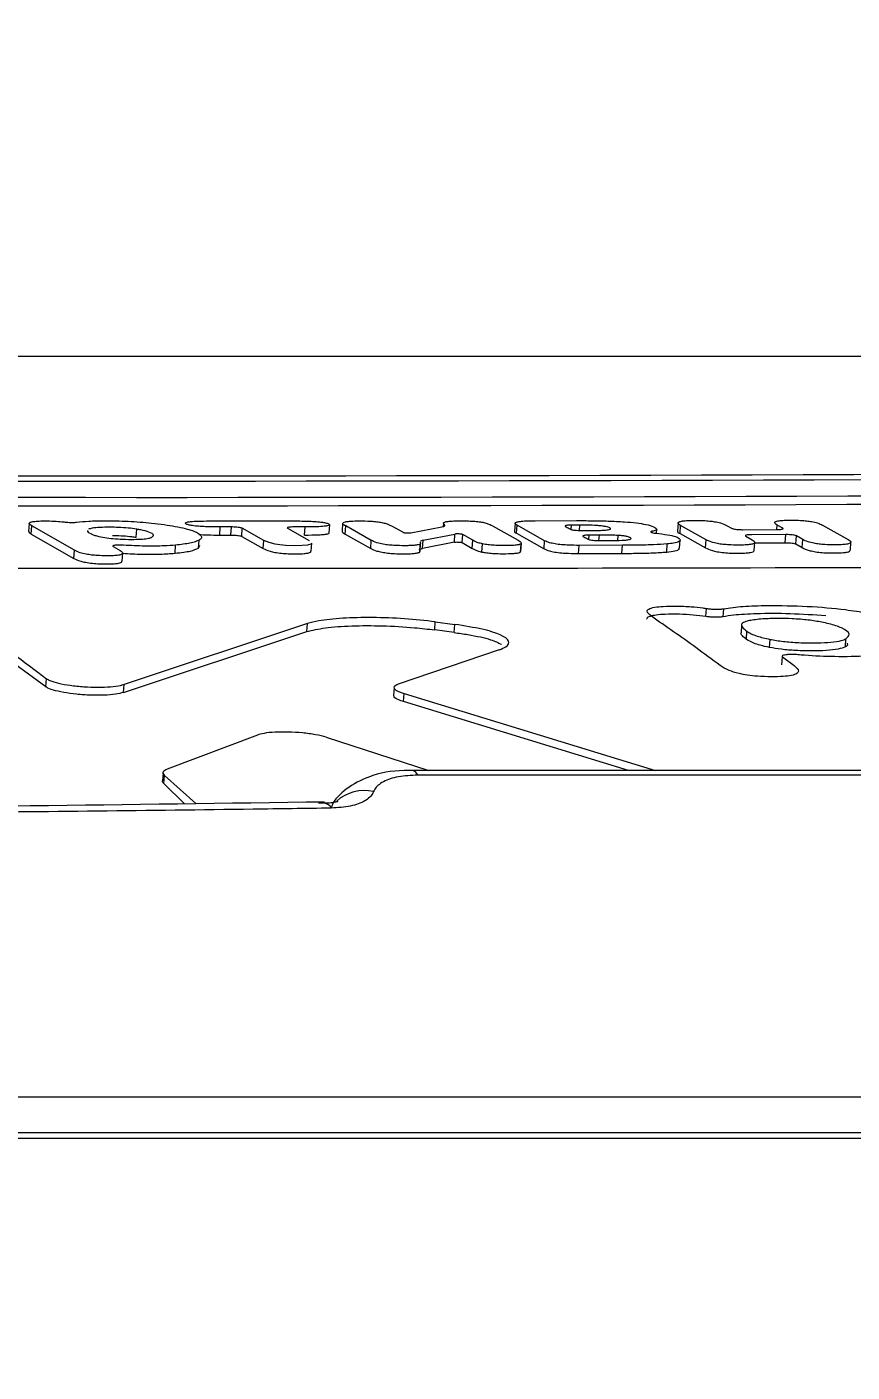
# Model space of a CAD drawing. Header units: millimetres. Extents: x -8327 to 9087, y -6583 to 5996.
# Drawn here: x 5950.37 to 5970.18, y 585.55 to 617.84 of the extents above; entities that cross this region are included whole.
import ezdxf

# ---------------------------------------------------------------- set-up
doc = ezdxf.new("R2010")
doc.units = ezdxf.units.MM
doc.layers.add('DIKOM_ОБЪЕКТ', color=7, linetype='Continuous')
doc.layers.add('DIKOM_РАЗМЕР_ОБЪЕКТА', color=7, linetype='Continuous')
doc.styles.add('style1', font='arial.ttf', dxfattribs={"width": 0.8})
doc.dimstyles.new('1-50', dxfattribs={"dimtxt": 300, "dimasz": 200, "dimexe": 100, "dimexo": 0, "dimgap": 100, "dimtad": 1, "dimtxsty": 'style1', "dimcen": 200, "dimclrd": 7, "dimclre": 7, "dimclrt": 7, "dimadec": 1, "dimazin": 2, "dimtfac": 1, "dimtmove": 0, "dimatfit": 2, "dimfxl": 0, "dimlwd": 25, "dimlwe": 18, "dimarcsym": 0})

# ---------------------------------------------------------------- blocks, each defined once
blk = doc.blocks.new('*D9')
at = {"layer": 'Defpoints', "color": 0, "transparency": 16777216}
for p in [(7087.366, 843.902), (-4957.594, 227.929), (7087.366, -4838.641)]:
    blk.add_point(p, dxfattribs=at)
at = {"layer": 'DIKOM_РАЗМЕР_ОБЪЕКТА', "color": 7, "lineweight": 18, "transparency": 16777216}
for p, q in [((7087.366, 843.902), (7087.366, -4938.641)), ((-4957.594, 227.929), (-4957.594, -4938.641))]:
    blk.add_line(p, q, dxfattribs=at)
at = {"layer": 'DIKOM_РАЗМЕР_ОБЪЕКТА', "color": 7, "lineweight": 25, "transparency": 16777216}
blk.add_line((-4757.594, -4838.641), (6887.366, -4838.641), dxfattribs=at)
at = {"layer": 'DIKOM_РАЗМЕР_ОБЪЕКТА', "color": 7, "transparency": 16777216}
for points in [[(-4757.594, -4805.308), (-4757.594, -4871.975), (-4957.594, -4838.641)], [(6887.366, -4805.308), (6887.366, -4871.975), (7087.366, -4838.641)]]:
    blk.add_solid(points, dxfattribs=at)
at = {"layer": 'DIKOM_РАЗМЕР_ОБЪЕКТА', "color": 7, "transparency": 16777216, "insert": (4098.945, -4585.469), "char_height": 300, "attachment_point": 5, "style": 'style1'}
blk.add_mtext('12040', dxfattribs=at)

msp = doc.modelspace()

# ---------------------------------------------------------------- linework, layer by layer
at = {"layer": 'DIKOM_ОБЪЕКТ', "color": 7, "linetype": 'Continuous', "lineweight": 15}
for p, q in [((6093.049, 609.928), (5854.964, 609.928)), ((5950.425, 605.924), (5950.412, 605.729)), ((5950.474, 605.669), (5950.488, 605.863)), ((5951.515, 605.278), (5950.488, 605.863)), ((5954.749, 605.982), (5956.788, 605.983)), ((5954.998, 605.644), (5955.012, 605.839)), ((5955.282, 605.839), (5955.012, 605.839)), ((5955.268, 605.644), (5955.282, 605.839)), ((5957.047, 605.839), (5956.775, 605.839)), ((5957.033, 605.645), (5957.047, 605.839)), ((5957.624, 605.696), (5957.638, 605.89)), ((5957.948, 605.929), (5957.934, 605.735)), ((5958.008, 605.668), (5958.022, 605.862)), ((5958.637, 605.517), (5958.022, 605.862)), ((5959.123, 605.863), (5959.399, 605.71)), ((5959.589, 605.699), (5960.33, 605.842)), ((5960.37, 605.931), (5960.364, 605.852)), ((5960.405, 605.887), (5960.399, 605.893)), ((5961.545, 605.866), (5962.16, 605.521)), ((5962.089, 605.927), (5962.076, 605.732)), ((5962.122, 605.686), (5962.136, 605.881)), ((5962.797, 605.509), (5962.136, 605.881)), ((5962.569, 605.989), (5963.561, 605.99)), ((5963.433, 605.779), (5963.44, 605.883)), ((5963.641, 605.883), (5963.44, 605.883)), ((5963.632, 605.755), (5963.641, 605.883)), ((5965.998, 605.935), (5965.984, 605.74)), ((5966.047, 605.68), (5966.061, 605.874)), ((5966.675, 605.529), (5966.061, 605.874)), ((5967.162, 605.877), (5967.295, 605.804)), ((5968.372, 605.776), (5968.38, 605.881)), ((5968.513, 605.807), (5968.38, 605.881)), ((5969.468, 605.884), (5970.083, 605.539)), ((5950.474, 605.669), (5951.501, 605.084)), ((5952.991, 605.591), (5953.006, 605.786)), ((5954.49, 605.329), (5954.504, 605.523)), ((5954.998, 605.644), (5955.268, 605.644)), ((5955.526, 605.613), (5955.54, 605.808)), ((5955.526, 605.613), (5956.045, 605.321)), ((5956.058, 605.515), (5955.54, 605.808)), ((5956.045, 605.321), (5956.058, 605.515)), ((5956.628, 605.808), (5957.146, 605.516)), ((5958.008, 605.668), (5958.623, 605.322)), ((5958.623, 605.322), (5958.637, 605.517)), ((5959.881, 605.518), (5959.815, 605.496)), ((5959.867, 605.324), (5959.881, 605.518)), ((5959.881, 605.518), (5960.644, 605.668)), ((5960.63, 605.474), (5960.644, 605.668)), ((5960.817, 605.462), (5960.831, 605.656)), ((5961.072, 605.519), (5960.831, 605.656)), ((5961.058, 605.325), (5961.072, 605.519)), ((5962.122, 605.686), (5962.783, 605.315)), ((5963.673, 605.754), (5963.914, 605.755)), ((5963.861, 605.537), (5963.869, 605.644)), ((5964.111, 605.644), (5963.869, 605.644)), ((5964.101, 605.512), (5964.111, 605.644)), ((5964.55, 605.517), (5964.559, 605.636)), ((5965.371, 605.704), (5965.373, 605.734)), ((5965.482, 605.691), (5965.488, 605.786)), ((5966.036, 605.326), (5966.05, 605.52)), ((5966.047, 605.68), (5966.661, 605.335)), ((5966.661, 605.335), (5966.675, 605.529)), ((5967.553, 605.773), (5968.366, 605.776)), ((5967.622, 605.621), (5967.777, 605.533)), ((5968.582, 605.655), (5967.769, 605.653)), ((5968.511, 605.791), (5968.513, 605.807)), ((5968.567, 605.461), (5968.582, 605.655)), ((5968.826, 605.43), (5968.84, 605.624)), ((5968.994, 605.536), (5968.84, 605.624)), ((5968.981, 605.342), (5968.994, 605.536)), ((5951.501, 605.084), (5951.515, 605.278)), ((5952.442, 605.371), (5952.606, 605.275)), ((5952.656, 605.015), (5952.67, 605.209)), ((5953.926, 605.208), (5953.94, 605.402)), ((5954.49, 605.329), (5954.519, 605.399)), ((5957.197, 605.256), (5957.21, 605.451)), ((5959.798, 605.235), (5959.812, 605.429)), ((5959.806, 605.249), (5959.82, 605.444)), ((5959.811, 605.481), (5959.807, 605.469)), ((5959.819, 605.444), (5959.812, 605.429)), ((5960.63, 605.474), (5959.867, 605.324)), ((5960.817, 605.462), (5961.058, 605.325)), ((5961.293, 605.237), (5961.306, 605.431)), ((5962.217, 605.238), (5962.231, 605.432)), ((5962.217, 605.238), (5962.219, 605.252)), ((5962.226, 605.252), (5962.24, 605.446)), ((5962.233, 605.447), (5962.231, 605.432)), ((5962.783, 605.315), (5962.797, 605.509)), ((5963.611, 605.202), (5963.624, 605.396)), ((5963.611, 605.202), (5964.65, 605.204)), ((5964.664, 605.398), (5963.624, 605.396)), ((5964.101, 605.512), (5964.343, 605.512)), ((5964.65, 605.204), (5964.664, 605.398)), ((5965.726, 605.237), (5965.74, 605.431)), ((5967.828, 605.272), (5967.842, 605.467)), ((5967.841, 605.459), (5968.567, 605.461)), ((5968.826, 605.43), (5968.981, 605.342)), ((5970.134, 605.279), (5970.147, 605.474)), ((5966.667, 603.688), (5966.68, 603.882)), ((5967.08, 603.682), (5967.094, 603.876)), ((5950.827, 602.002), (5948.915, 603.393)), ((5952.689, 601.866), (5957.091, 603.327)), ((5957.105, 603.52), (5952.702, 602.059)), ((5957.091, 603.327), (5957.105, 603.52)), ((5960.159, 603.367), (5960.173, 603.561)), ((5960.627, 603.305), (5960.159, 603.367)), ((5960.173, 603.561), (5960.641, 603.499)), ((5960.627, 603.305), (5960.641, 603.499)), ((5967.525, 603.489), (5967.511, 603.295)), ((5967.639, 603.14), (5967.653, 603.333)), ((5968.192, 602.946), (5968.206, 603.14)), ((5970.014, 602.96), (5970.028, 603.154)), ((5961.709, 602.891), (5959.282, 602.063)), ((5968.492, 602.525), (5968.506, 602.718)), ((5968.506, 602.718), (5968.786, 602.511)), ((5950.827, 602.002), (5950.84, 602.196)), ((5952.689, 601.866), (5952.702, 602.059)), ((5959.182, 601.986), (5959.168, 601.792)), ((5959.411, 601.648), (5959.425, 601.841)), ((5964.809, 599.994), (5959.411, 601.648)), ((5959.425, 601.841), (5965.455, 599.994)), ((5955.902, 600.843), (5953.739, 600.022)), ((5957.556, 600.791), (5960.019, 599.994)), ((5953.638, 599.937), (5953.624, 599.743)), ((5953.658, 599.681), (5953.672, 599.874)), ((5953.672, 599.874), (5954.426, 599.198)), ((6024.794, 599.994), (5959.603, 599.994)), ((6024.893, 599.88), (5959.752, 599.88)), ((5954.157, 599.195), (5953.658, 599.681)), ((5957.516, 599.205), (5957.506, 599.205)), ((5852.742, 592.159), (6131.05, 592.159)), ((6131.049, 591.292), (5853.378, 591.292)), ((6131.049, 591.157), (5853.636, 591.157))]:
    msp.add_line(p, q, dxfattribs=at)
at = {"layer": 'DIKOM_ОБЪЕКТ', "color": 7, "linetype": 'Continuous', "lineweight": 15, "flags": 128}
msp.add_lwpolyline([(5957.209, 605.451), (5957.21, 605.45), (5957.186, 605.423), (5957.103, 605.402), (5956.98, 605.39), (5956.795, 605.387), (5956.586, 605.394), (5956.445, 605.407), (5956.327, 605.425), (5956.182, 605.462), (5956.058, 605.515), (5956.058, 605.515)], dxfattribs=at)
at = {"layer": 'DIKOM_ОБЪЕКТ', "color": 7, "linetype": 'Continuous', "lineweight": 15}
for centre, radius, start, end in [((5959.578, 599.807), 0.189, 22.5751, 81.6009), ((5958.467, 598.524), 0.986, 76.9164, 131.9414), ((5957.486, 598.995), 0.212, 26.1808, 81.9573)]:
    msp.add_arc(centre, radius, start, end, dxfattribs=at)
for points, knots in [([(5960.117, 228.93), (5960.11, 230.95), (5960.09, 236.81), (5959.932, 246.505), (5959.589, 258.003), (5959.082, 269.48), (5958.414, 280.925), (5957.584, 292.33), (5956.593, 303.687), (5955.442, 314.986), (5954.131, 326.221), (5952.662, 337.382), (5951.036, 348.46), (5949.254, 359.448), (5947.317, 370.337), (5945.227, 381.119), (5942.985, 391.787), (5940.593, 402.331), (5938.052, 412.744), (5935.365, 423.018), (5932.534, 433.146), (5929.56, 443.12), (5926.447, 452.932), (5923.195, 462.575), (5919.809, 472.042), (5916.289, 481.325), (5912.639, 490.418), (5908.862, 499.314), (5904.959, 508.006), (5900.935, 516.488), (5896.792, 524.753), (5892.534, 532.796), (5888.162, 540.608), (5883.682, 548.187), (5879.094, 555.524), (5874.405, 562.615), (5869.616, 569.455), (5864.731, 576.037), (5859.755, 582.358), (5854.69, 588.413), (5849.54, 594.196), (5844.31, 599.703), (5839.003, 604.93), (5833.623, 609.874), (5828.176, 614.529), (5822.663, 618.894), (5817.09, 622.963), (5811.461, 626.734), (5805.781, 630.209), (5800.051, 633.361), (5795.433, 635.7), (5792.712, 636.877), (5791.93, 637.215)], [0, 0, 0, 0, 0.010755, 0.031188, 0.051621, 0.072055, 0.092489, 0.112922, 0.133356, 0.15379, 0.174224, 0.194659, 0.215093, 0.235528, 0.255963, 0.276399, 0.296834, 0.317271, 0.337707, 0.358144, 0.378582, 0.399019, 0.419458, 0.439897, 0.460336, 0.480776, 0.501217, 0.521658, 0.5421, 0.562542, 0.582985, 0.603428, 0.623873, 0.644317, 0.664762, 0.685208, 0.705653, 0.726099, 0.746544, 0.76699, 0.787434, 0.807878, 0.828321, 0.848762, 0.8692, 0.889637, 0.91007, 0.930499, 0.950924, 0.971343, 0.991758, 1, 1, 1, 1]), ([(6030.002, 607.552), (6003.971, 607.303), (5951.906, 606.806), (5899.913, 607.312), (5873.914, 607.565)], [0, 0, 0, 0, 0.4999606, 1, 1, 1, 1]), ([(6030.27, 607.439), (6004.239, 607.184), (5952.173, 606.675), (5900.181, 607.193), (5874.183, 607.452)], [0, 0, 0, 0, 0.499958, 1, 1, 1, 1]), ([(5874.973, 606.902), (5900.966, 606.626), (5952.956, 606.073), (6005.024, 606.617), (6031.061, 606.888)], [0, 0, 0, 0, 0.499954, 1, 1, 1, 1]), ([(6031.074, 607.084), (6005.043, 606.812), (5952.974, 606.267), (5900.985, 606.821), (5874.987, 607.097)], [0, 0, 0, 0, 0.499953, 1, 1, 1, 1]), ([(5950.488, 605.863), (5950.456, 605.884), (5950.409, 605.914), (5950.442, 605.951), (5950.523, 605.971), (5950.671, 605.983), (5950.859, 605.985), (5951.067, 605.978), (5951.208, 605.965), (5951.273, 605.957), (5951.286, 605.956)], [0, 0, 0, 0, 0.26188, 0.378454, 0.496281, 0.598396, 0.727886, 0.860207, 0.972247, 1, 1, 1, 1]), ([(5951.286, 605.956), (5951.307, 605.954), (5951.35, 605.949), (5951.422, 605.946), (5951.49, 605.946), (5951.537, 605.949), (5951.558, 605.951), (5951.564, 605.952)], [0, 0, 0, 0, 0.226842, 0.453773, 0.681694, 0.907553, 1, 1, 1, 1]), ([(5951.564, 605.952), (5951.657, 605.962), (5951.841, 605.982), (5952.278, 605.99), (5952.8, 605.98), (5953.308, 605.943), (5953.568, 605.909), (5953.668, 605.896)], [0, 0, 0, 0, 0.172548, 0.344064, 0.597234, 0.845517, 1, 1, 1, 1]), ([(5953.668, 605.896), (5953.848, 605.866), (5954.209, 605.805), (5954.504, 605.692), (5954.599, 605.595), (5954.527, 605.541), (5954.504, 605.523)], [0, 0, 0, 0, 0.2745672, 0.5483995, 0.8558952, 1, 1, 1, 1]), ([(5955.012, 605.839), (5954.894, 605.839), (5954.722, 605.84), (5954.49, 605.853), (5954.343, 605.868), (5954.235, 605.89), (5954.174, 605.915), (5954.161, 605.939), (5954.211, 605.958), (5954.312, 605.971), (5954.495, 605.981), (5954.657, 605.982), (5954.749, 605.982)], [0, 0, 0, 0, 0.182528, 0.266103, 0.350437, 0.422646, 0.513411, 0.608933, 0.675544, 0.741999, 0.853308, 1, 1, 1, 1]), ([(5955.54, 605.808), (5955.538, 605.809), (5955.529, 605.813), (5955.499, 605.821), (5955.443, 605.83), (5955.375, 605.836), (5955.319, 605.838), (5955.289, 605.839), (5955.282, 605.839)], [0, 0, 0, 0, 0.070182, 0.28716, 0.503955, 0.719298, 0.931953, 1, 1, 1, 1]), ([(5956.775, 605.839), (5956.753, 605.839), (5956.709, 605.838), (5956.657, 605.833), (5956.626, 605.825), (5956.617, 605.816), (5956.625, 605.81), (5956.628, 605.808)], [0, 0, 0, 0, 0.212281, 0.425863, 0.63888, 0.853683, 1, 1, 1, 1]), ([(5956.788, 605.983), (5956.908, 605.982), (5957.082, 605.981), (5957.316, 605.969), (5957.464, 605.954), (5957.573, 605.932), (5957.633, 605.907), (5957.646, 605.883), (5957.596, 605.865), (5957.493, 605.851), (5957.307, 605.841), (5957.142, 605.84), (5957.047, 605.839)], [0, 0, 0, 0, 0.184002, 0.267157, 0.351023, 0.423221, 0.512705, 0.606603, 0.672699, 0.738719, 0.850613, 1, 1, 1, 1]), ([(5958.022, 605.862), (5958.007, 605.872), (5957.976, 605.89), (5957.946, 605.913), (5957.952, 605.925), (5957.954, 605.929)], [0, 0, 0, 0, 0.412719, 0.828363, 1, 1, 1, 1]), ([(5957.959, 605.945), (5957.974, 605.952), (5958.004, 605.965), (5958.119, 605.978), (5958.305, 605.985), (5958.51, 605.984), (5958.703, 605.973), (5958.816, 605.96), (5958.869, 605.95), (5958.887, 605.947)], [0, 0, 0, 0, 0.135337, 0.270952, 0.43568, 0.673183, 0.803007, 0.933142, 1, 1, 1, 1]), ([(5958.887, 605.947), (5958.925, 605.938), (5959, 605.92), (5959.068, 605.892), (5959.105, 605.873), (5959.123, 605.863)], [0, 0, 0, 0, 0.341958, 0.669494, 1, 1, 1, 1]), ([(5960.33, 605.842), (5960.358, 605.848), (5960.404, 605.859), (5960.402, 605.872), (5960.402, 605.878)], [0, 0, 0, 0, 0.621305, 1, 1, 1, 1]), ([(5960.399, 605.893), (5960.392, 605.898), (5960.377, 605.911), (5960.365, 605.929), (5960.376, 605.941), (5960.381, 605.948)], [0, 0, 0, 0, 0.309868, 0.651562, 1, 1, 1, 1]), ([(5960.381, 605.948), (5960.396, 605.954), (5960.426, 605.967), (5960.541, 605.981), (5960.727, 605.987), (5960.932, 605.986), (5961.125, 605.975), (5961.239, 605.963), (5961.292, 605.953), (5961.31, 605.95)], [0, 0, 0, 0, 0.135259, 0.271114, 0.435425, 0.672872, 0.802663, 0.933129, 1, 1, 1, 1]), ([(5961.31, 605.95), (5961.347, 605.941), (5961.421, 605.923), (5961.491, 605.894), (5961.527, 605.875), (5961.545, 605.866)], [0, 0, 0, 0, 0.341375, 0.669401, 1, 1, 1, 1]), ([(5962.136, 605.881), (5962.112, 605.897), (5962.074, 605.923), (5962.111, 605.955), (5962.203, 605.974), (5962.361, 605.987), (5962.492, 605.988), (5962.569, 605.989)], [0, 0, 0, 0, 0.2992448, 0.4676222, 0.6373916, 0.7855402, 1, 1, 1, 1]), ([(5963.44, 605.883), (5963.418, 605.882), (5963.374, 605.882), (5963.323, 605.876), (5963.291, 605.869), (5963.283, 605.86), (5963.29, 605.854), (5963.293, 605.852)], [0, 0, 0, 0, 0.21218, 0.42567, 0.639064, 0.853605, 1, 1, 1, 1]), ([(5963.293, 605.852), (5963.323, 605.835), (5963.363, 605.813), (5963.404, 605.791), (5963.414, 605.785)], [0, 0, 0, 0, 0.7408276, 1, 1, 1, 1]), ([(5963.561, 605.99), (5963.686, 605.99), (5963.935, 605.99), (5964.325, 605.984), (5964.585, 605.97), (5964.717, 605.963)], [0, 0, 0, 0, 0.330447, 0.659563, 1, 1, 1, 1]), ([(5964.286, 605.766), (5964.308, 605.769), (5964.354, 605.775), (5964.378, 605.788), (5964.377, 605.807), (5964.345, 605.828), (5964.262, 605.85), (5964.161, 605.865), (5964.014, 605.876), (5963.837, 605.883), (5963.705, 605.883), (5963.641, 605.883)], [0, 0, 0, 0, 0.083706, 0.167407, 0.227885, 0.394174, 0.492826, 0.592013, 0.682771, 0.846761, 1, 1, 1, 1]), ([(5964.717, 605.963), (5964.814, 605.955), (5965.009, 605.939), (5965.259, 605.896), (5965.428, 605.843), (5965.514, 605.788), (5965.455, 605.752), (5965.393, 605.738), (5965.373, 605.734)], [0, 0, 0, 0, 0.16752, 0.33532, 0.555393, 0.78835, 0.932151, 1, 1, 1, 1]), ([(5966.061, 605.874), (5966.029, 605.895), (5965.983, 605.925), (5966.013, 605.962), (5966.094, 605.983), (5966.242, 605.995), (5966.418, 605.998), (5966.599, 605.994), (5966.755, 605.982), (5966.901, 605.963), (5967.057, 605.928), (5967.121, 605.897), (5967.162, 605.877)], [0, 0, 0, 0, 0.184117, 0.26801, 0.35275, 0.425577, 0.51742, 0.595015, 0.659517, 0.723927, 0.825212, 1, 1, 1, 1]), ([(5968.38, 605.881), (5968.347, 605.902), (5968.3, 605.932), (5968.331, 605.968), (5968.408, 605.989), (5968.551, 606.001), (5968.733, 606.004), (5968.923, 605.999), (5969.087, 605.986), (5969.233, 605.964), (5969.373, 605.93), (5969.433, 605.9), (5969.468, 605.884)], [0, 0, 0, 0, 0.189223, 0.270895, 0.353366, 0.425182, 0.512772, 0.604626, 0.670305, 0.735498, 0.846929, 1, 1, 1, 1]), ([(5950.42, 605.729), (5950.423, 605.716), (5950.426, 605.696), (5950.462, 605.675), (5950.474, 605.669)], [0, 0, 0, 0, 0.673656, 1, 1, 1, 1]), ([(5951.828, 605.757), (5951.826, 605.755), (5951.805, 605.731), (5951.856, 605.705), (5951.902, 605.681)], [0, 0, 0, 0, 0.09231, 1, 1, 1, 1]), ([(5953.006, 605.786), (5952.941, 605.795), (5952.812, 605.814), (5952.577, 605.829), (5952.345, 605.833), (5952.12, 605.828), (5951.938, 605.812), (5951.876, 605.794), (5951.85, 605.786)], [0, 0, 0, 0, 0.1705556, 0.3421337, 0.4899672, 0.6667457, 0.8602461, 1, 1, 1, 1]), ([(5951.902, 605.681), (5951.922, 605.671), (5951.96, 605.652), (5952.061, 605.618), (5952.175, 605.597), (5952.244, 605.584)], [0, 0, 0, 0, 0.289197, 0.572011, 1, 1, 1, 1]), ([(5952.244, 605.584), (5952.308, 605.576), (5952.435, 605.558), (5952.685, 605.542), (5952.93, 605.539), (5953.151, 605.547), (5953.294, 605.565), (5953.343, 605.581), (5953.364, 605.588)], [0, 0, 0, 0, 0.1669885, 0.3345572, 0.5382118, 0.7053263, 0.8730979, 1, 1, 1, 1]), ([(5952.424, 605.636), (5952.439, 605.636), (5952.523, 605.636), (5952.687, 605.627), (5952.864, 605.611), (5952.956, 605.597), (5952.991, 605.591)], [0, 0, 0, 0, 0.078329, 0.42661, 0.775722, 1, 1, 1, 1]), ([(5953.364, 605.588), (5953.388, 605.606), (5953.442, 605.646), (5953.331, 605.711), (5953.162, 605.759), (5953.04, 605.78), (5953.006, 605.786)], [0, 0, 0, 0, 0.283754, 0.639783, 0.900094, 1, 1, 1, 1]), ([(5954.504, 605.523), (5954.478, 605.51), (5954.425, 605.484), (5954.259, 605.439), (5954.065, 605.417), (5953.94, 605.402)], [0, 0, 0, 0, 0.264585, 0.52627, 1, 1, 1, 1]), ([(5954.495, 605.658), (5954.568, 605.654), (5954.738, 605.645), (5954.904, 605.644), (5954.998, 605.644)], [0, 0, 0, 0, 0.431267, 1, 1, 1, 1]), ([(5955.268, 605.644), (5955.274, 605.644), (5955.303, 605.644), (5955.358, 605.642), (5955.426, 605.636), (5955.482, 605.627), (5955.514, 605.619), (5955.523, 605.615), (5955.526, 605.613)], [0, 0, 0, 0, 0.060736, 0.273317, 0.486009, 0.699645, 0.914828, 1, 1, 1, 1]), ([(5957.033, 605.645), (5957.152, 605.645), (5957.324, 605.647), (5957.513, 605.659), (5957.604, 605.676), (5957.624, 605.686), (5957.624, 605.696), (5957.624, 605.696)], [0, 0, 0, 0, 0.438625, 0.632946, 0.829413, 0.999282, 1, 1, 1, 1]), ([(5957.94, 605.734), (5957.938, 605.731), (5957.932, 605.719), (5957.961, 605.696), (5957.992, 605.677), (5958.008, 605.668)], [0, 0, 0, 0, 0.161795, 0.578407, 1, 1, 1, 1]), ([(5959.812, 605.429), (5959.798, 605.423), (5959.772, 605.409), (5959.683, 605.397), (5959.585, 605.391), (5959.451, 605.387), (5959.282, 605.389), (5959.097, 605.4), (5958.941, 605.419), (5958.776, 605.454), (5958.689, 605.488), (5958.645, 605.512), (5958.637, 605.517)], [0, 0, 0, 0, 0.087392, 0.17533, 0.226364, 0.293206, 0.427961, 0.518717, 0.610004, 0.730112, 0.947164, 1, 1, 1, 1]), ([(5959.399, 605.71), (5959.4, 605.71), (5959.404, 605.707), (5959.418, 605.703), (5959.446, 605.699), (5959.479, 605.696), (5959.515, 605.694), (5959.549, 605.695), (5959.575, 605.696), (5959.585, 605.698), (5959.589, 605.699)], [0, 0, 0, 0, 0.0380793, 0.1855028, 0.3326746, 0.4779548, 0.6232055, 0.7673463, 0.9119999, 1, 1, 1, 1]), ([(5960.831, 605.656), (5960.83, 605.657), (5960.826, 605.659), (5960.811, 605.663), (5960.784, 605.667), (5960.75, 605.671), (5960.714, 605.672), (5960.68, 605.672), (5960.657, 605.67), (5960.647, 605.669), (5960.644, 605.668)], [0, 0, 0, 0, 0.0426, 0.193772, 0.345857, 0.4949, 0.644215, 0.792833, 0.94059, 1, 1, 1, 1]), ([(5961.306, 605.431), (5961.269, 605.441), (5961.195, 605.46), (5961.126, 605.49), (5961.09, 605.51), (5961.072, 605.519)], [0, 0, 0, 0, 0.342163, 0.669837, 1, 1, 1, 1]), ([(5962.076, 605.732), (5962.076, 605.732), (5962.066, 605.717), (5962.094, 605.702), (5962.122, 605.686)], [0, 0, 0, 0, 0.0161419, 1, 1, 1, 1]), ([(5962.16, 605.521), (5962.177, 605.511), (5962.21, 605.491), (5962.227, 605.471), (5962.235, 605.461)], [0, 0, 0, 0, 0.5087057, 1, 1, 1, 1]), ([(5963.414, 605.785), (5963.415, 605.785), (5963.421, 605.781), (5963.444, 605.773), (5963.497, 605.764), (5963.562, 605.758), (5963.624, 605.754), (5963.66, 605.754), (5963.673, 605.754)], [0, 0, 0, 0, 0.017709, 0.234414, 0.451322, 0.667558, 0.881057, 1, 1, 1, 1]), ([(5963.869, 605.644), (5963.847, 605.644), (5963.803, 605.643), (5963.752, 605.637), (5963.72, 605.629), (5963.711, 605.62), (5963.719, 605.614), (5963.722, 605.612)], [0, 0, 0, 0, 0.212261, 0.425728, 0.639437, 0.853976, 1, 1, 1, 1]), ([(5963.722, 605.612), (5963.735, 605.604), (5963.775, 605.582), (5963.816, 605.559), (5963.843, 605.543)], [0, 0, 0, 0, 0.325381, 1, 1, 1, 1]), ([(5963.843, 605.543), (5963.843, 605.543), (5963.849, 605.539), (5963.873, 605.532), (5963.925, 605.522), (5963.991, 605.515), (5964.052, 605.512), (5964.088, 605.512), (5964.101, 605.512)], [0, 0, 0, 0, 0.017732, 0.234174, 0.449985, 0.666206, 0.879659, 1, 1, 1, 1]), ([(5963.914, 605.755), (5963.959, 605.755), (5964.046, 605.755), (5964.175, 605.758), (5964.249, 605.763), (5964.286, 605.766)], [0, 0, 0, 0, 0.335317, 0.661648, 1, 1, 1, 1]), ([(5964.559, 605.636), (5964.506, 605.638), (5964.404, 605.643), (5964.254, 605.644), (5964.159, 605.644), (5964.111, 605.644)], [0, 0, 0, 0, 0.34746, 0.672663, 1, 1, 1, 1]), ([(5964.343, 605.512), (5964.452, 605.513), (5964.607, 605.514), (5964.776, 605.527), (5964.858, 605.541), (5964.884, 605.561), (5964.855, 605.583), (5964.797, 605.605), (5964.703, 605.623), (5964.621, 605.631), (5964.571, 605.635), (5964.559, 605.636)], [0, 0, 0, 0, 0.252545, 0.360164, 0.468957, 0.564018, 0.678189, 0.80061, 0.886367, 0.972234, 1, 1, 1, 1]), ([(5965.373, 605.734), (5965.365, 605.732), (5965.346, 605.727), (5965.339, 605.718), (5965.355, 605.707), (5965.393, 605.697), (5965.436, 605.69), (5965.463, 605.687), (5965.469, 605.687)], [0, 0, 0, 0, 0.152685, 0.350251, 0.54878, 0.747559, 0.946551, 1, 1, 1, 1]), ([(5965.469, 605.687), (5965.565, 605.676), (5965.759, 605.654), (5965.969, 605.603), (5966.057, 605.545), (5966.051, 605.49), (5965.918, 605.451), (5965.794, 605.437), (5965.74, 605.431)], [0, 0, 0, 0, 0.162486, 0.326421, 0.523416, 0.734363, 0.88452, 1, 1, 1, 1]), ([(5965.99, 605.74), (5965.988, 605.737), (5965.973, 605.718), (5966.013, 605.698), (5966.047, 605.68)], [0, 0, 0, 0, 0.142212, 1, 1, 1, 1]), ([(5967.777, 605.533), (5967.81, 605.51), (5967.858, 605.478), (5967.826, 605.438), (5967.75, 605.417), (5967.608, 605.404), (5967.428, 605.401), (5967.239, 605.406), (5967.072, 605.42), (5966.922, 605.442), (5966.774, 605.48), (5966.712, 605.511), (5966.675, 605.529)], [0, 0, 0, 0, 0.19243, 0.272679, 0.35371, 0.425023, 0.510107, 0.600025, 0.666767, 0.733345, 0.84103, 1, 1, 1, 1]), ([(5967.295, 605.804), (5967.296, 605.804), (5967.302, 605.8), (5967.325, 605.793), (5967.377, 605.783), (5967.443, 605.777), (5967.505, 605.774), (5967.541, 605.773), (5967.553, 605.773)], [0, 0, 0, 0, 0.017734, 0.234389, 0.451272, 0.666212, 0.881102, 1, 1, 1, 1]), ([(5967.769, 605.653), (5967.747, 605.652), (5967.702, 605.652), (5967.652, 605.646), (5967.62, 605.638), (5967.611, 605.629), (5967.619, 605.623), (5967.622, 605.621)], [0, 0, 0, 0, 0.21239, 0.425163, 0.638915, 0.853838, 1, 1, 1, 1]), ([(5968.366, 605.776), (5968.388, 605.776), (5968.432, 605.777), (5968.483, 605.782), (5968.515, 605.79), (5968.524, 605.799), (5968.516, 605.805), (5968.513, 605.807)], [0, 0, 0, 0, 0.212324, 0.425836, 0.638782, 0.853663, 1, 1, 1, 1]), ([(5968.84, 605.624), (5968.838, 605.625), (5968.828, 605.63), (5968.799, 605.638), (5968.742, 605.647), (5968.675, 605.653), (5968.619, 605.655), (5968.589, 605.655), (5968.582, 605.655)], [0, 0, 0, 0, 0.0705308, 0.2867533, 0.5036631, 0.7191589, 0.9333371, 1, 1, 1, 1]), ([(5970.083, 605.539), (5970.116, 605.517), (5970.163, 605.485), (5970.132, 605.446), (5970.055, 605.423), (5969.913, 605.41), (5969.731, 605.407), (5969.542, 605.412), (5969.379, 605.427), (5969.233, 605.45), (5969.091, 605.487), (5969.03, 605.518), (5968.994, 605.536)], [0, 0, 0, 0, 0.190746, 0.272143, 0.354346, 0.426092, 0.512687, 0.60336, 0.668464, 0.733238, 0.844678, 1, 1, 1, 1]), ([(6031.697, 605.475), (6019.059, 605.296), (5993.785, 604.936), (5955.895, 604.788), (5918.022, 604.947), (5892.793, 605.314), (5880.179, 605.497)], [0, 0, 0, 0, 0.249967, 0.49993, 0.749966, 1, 1, 1, 1]), ([(5952.606, 605.275), (5952.639, 605.253), (5952.686, 605.22), (5952.655, 605.181), (5952.581, 605.16), (5952.443, 605.147), (5952.267, 605.145), (5952.083, 605.15), (5951.916, 605.164), (5951.766, 605.188), (5951.615, 605.226), (5951.553, 605.259), (5951.515, 605.278)], [0, 0, 0, 0, 0.19044, 0.269862, 0.350151, 0.420744, 0.504444, 0.593001, 0.660683, 0.728008, 0.834729, 1, 1, 1, 1]), ([(5952.687, 605.4), (5952.664, 605.402), (5952.617, 605.404), (5952.548, 605.404), (5952.491, 605.4), (5952.45, 605.393), (5952.432, 605.383), (5952.433, 605.376), (5952.441, 605.372), (5952.442, 605.371)], [0, 0, 0, 0, 0.1637437, 0.3278339, 0.4911057, 0.6549698, 0.8198894, 0.9854982, 1, 1, 1, 1]), ([(5952.673, 605.206), (5952.827, 605.197), (5953.133, 605.18), (5953.576, 605.183), (5953.812, 605.2), (5953.926, 605.208)], [0, 0, 0, 0, 0.340967, 0.680519, 1, 1, 1, 1]), ([(5953.94, 605.402), (5953.853, 605.396), (5953.636, 605.379), (5953.2, 605.373), (5952.86, 605.391), (5952.687, 605.4)], [0, 0, 0, 0, 0.248363, 0.616604, 1, 1, 1, 1]), ([(5953.926, 605.208), (5953.998, 605.216), (5954.139, 605.23), (5954.355, 605.269), (5954.436, 605.305), (5954.49, 605.329)], [0, 0, 0, 0, 0.264582, 0.517708, 1, 1, 1, 1]), ([(5956.045, 605.321), (5956.089, 605.299), (5956.152, 605.267), (5956.318, 605.228), (5956.47, 605.206), (5956.655, 605.194), (5956.846, 605.191), (5957.017, 605.197), (5957.127, 605.212), (5957.188, 605.232), (5957.188, 605.248), (5957.188, 605.257)], [0, 0, 0, 0, 0.235005, 0.3352924, 0.436629, 0.5251751, 0.632212, 0.7443773, 0.8246002, 0.9046441, 1, 1, 1, 1]), ([(5958.623, 605.322), (5958.664, 605.302), (5958.726, 605.271), (5958.88, 605.233), (5959.027, 605.211), (5959.202, 605.197), (5959.392, 605.193), (5959.565, 605.195), (5959.7, 605.206), (5959.772, 605.22), (5959.791, 605.231), (5959.798, 605.235)], [0, 0, 0, 0, 0.23327, 0.350071, 0.447196, 0.54474, 0.656051, 0.771145, 0.858895, 0.947015, 1, 1, 1, 1]), ([(5959.792, 605.287), (5959.791, 605.289), (5959.789, 605.3), (5959.818, 605.313), (5959.857, 605.321), (5959.867, 605.324)], [0, 0, 0, 0, 0.170787, 0.791347, 1, 1, 1, 1]), ([(5959.798, 605.235), (5959.802, 605.239), (5959.806, 605.244), (5959.805, 605.249), (5959.805, 605.249)], [0, 0, 0, 0, 0.815949, 1, 1, 1, 1]), ([(5959.807, 605.469), (5959.811, 605.465), (5959.818, 605.457), (5959.819, 605.449), (5959.82, 605.445)], [0, 0, 0, 0, 0.499754, 1, 1, 1, 1]), ([(5960.63, 605.474), (5960.631, 605.474), (5960.64, 605.475), (5960.659, 605.477), (5960.692, 605.478), (5960.727, 605.477), (5960.762, 605.474), (5960.791, 605.47), (5960.809, 605.465), (5960.815, 605.463), (5960.817, 605.462)], [0, 0, 0, 0, 0.0231051, 0.1723317, 0.32115, 0.4687234, 0.6176408, 0.7660441, 0.9157635, 1, 1, 1, 1]), ([(5961.058, 605.325), (5961.076, 605.315), (5961.113, 605.295), (5961.183, 605.265), (5961.256, 605.246), (5961.293, 605.237)], [0, 0, 0, 0, 0.338238, 0.665333, 1, 1, 1, 1]), ([(5961.293, 605.237), (5961.329, 605.23), (5961.401, 605.217), (5961.558, 605.202), (5961.762, 605.195), (5961.961, 605.197), (5962.118, 605.208), (5962.192, 605.222), (5962.21, 605.234), (5962.217, 605.238)], [0, 0, 0, 0, 0.129943, 0.260302, 0.415618, 0.654339, 0.785804, 0.918182, 1, 1, 1, 1]), ([(5962.231, 605.432), (5962.218, 605.426), (5962.192, 605.412), (5962.085, 605.398), (5961.907, 605.39), (5961.704, 605.391), (5961.508, 605.402), (5961.386, 605.416), (5961.328, 605.427), (5961.306, 605.431)], [0, 0, 0, 0, 0.129525, 0.259717, 0.414662, 0.653721, 0.785428, 0.917832, 1, 1, 1, 1]), ([(5962.783, 605.315), (5962.819, 605.298), (5962.875, 605.27), (5963.031, 605.236), (5963.195, 605.216), (5963.397, 605.203), (5963.531, 605.202), (5963.611, 605.202)], [0, 0, 0, 0, 0.30074, 0.469351, 0.639564, 0.787793, 1, 1, 1, 1]), ([(5963.624, 605.396), (5963.541, 605.397), (5963.401, 605.398), (5963.198, 605.411), (5963.034, 605.432), (5962.885, 605.466), (5962.83, 605.493), (5962.797, 605.509)], [0, 0, 0, 0, 0.222176, 0.377166, 0.532493, 0.719268, 1, 1, 1, 1]), ([(5964.65, 605.204), (5964.776, 605.204), (5965.028, 605.206), (5965.401, 605.213), (5965.617, 605.229), (5965.726, 605.237)], [0, 0, 0, 0, 0.329595, 0.659724, 1, 1, 1, 1]), ([(5965.74, 605.431), (5965.633, 605.423), (5965.42, 605.408), (5965.047, 605.4), (5964.792, 605.399), (5964.664, 605.398)], [0, 0, 0, 0, 0.332873, 0.664336, 1, 1, 1, 1]), ([(5965.726, 605.237), (5965.798, 605.246), (5965.94, 605.263), (5966.035, 605.297), (5966.024, 605.32), (5966.021, 605.327)], [0, 0, 0, 0, 0.406362, 0.814292, 1, 1, 1, 1]), ([(5966.661, 605.335), (5966.705, 605.313), (5966.769, 605.282), (5966.934, 605.243), (5967.092, 605.221), (5967.284, 605.209), (5967.468, 605.207), (5967.632, 605.212), (5967.743, 605.225), (5967.815, 605.245), (5967.821, 605.262), (5967.825, 605.273)], [0, 0, 0, 0, 0.228587, 0.331514, 0.435504, 0.525243, 0.637066, 0.731397, 0.810331, 0.88905, 1, 1, 1, 1]), ([(5968.567, 605.461), (5968.579, 605.461), (5968.613, 605.46), (5968.673, 605.457), (5968.738, 605.451), (5968.792, 605.442), (5968.817, 605.434), (5968.825, 605.43), (5968.826, 605.43)], [0, 0, 0, 0, 0.105832, 0.318768, 0.531069, 0.74574, 0.961144, 1, 1, 1, 1]), ([(5968.981, 605.342), (5969.026, 605.319), (5969.089, 605.287), (5969.256, 605.248), (5969.408, 605.227), (5969.593, 605.215), (5969.783, 605.213), (5969.954, 605.219), (5970.064, 605.235), (5970.125, 605.255), (5970.126, 605.271), (5970.126, 605.28)], [0, 0, 0, 0, 0.2369413, 0.3369092, 0.4380276, 0.5264173, 0.6330018, 0.7446984, 0.8247965, 0.9046549, 1, 1, 1, 1]), ([(5951.501, 605.084), (5951.545, 605.062), (5951.608, 605.029), (5951.775, 604.989), (5951.932, 604.966), (5952.123, 604.953), (5952.305, 604.95), (5952.466, 604.955), (5952.573, 604.968), (5952.644, 604.987), (5952.65, 605.005), (5952.653, 605.015)], [0, 0, 0, 0, 0.232877, 0.335805, 0.439712, 0.529885, 0.643209, 0.735195, 0.81285, 0.890393, 1, 1, 1, 1]), ([(5965.358, 603.695), (5965.306, 603.737), (5965.232, 603.797), (5965.283, 603.87), (5965.416, 603.912), (5965.657, 603.936), (5965.963, 603.942), (5966.302, 603.929), (5966.54, 603.903), (5966.653, 603.886), (5966.68, 603.882)], [0, 0, 0, 0, 0.256508, 0.3727724, 0.4902887, 0.5914731, 0.7200667, 0.8515128, 0.9631518, 1, 1, 1, 1]), ([(5967.094, 603.876), (5967.241, 603.897), (5967.534, 603.939), (5968.242, 603.958), (5969.093, 603.943), (5969.933, 603.872), (5970.364, 603.804), (5970.532, 603.777)], [0, 0, 0, 0, 0.1701819, 0.3395012, 0.5935173, 0.8418024, 1, 1, 1, 1]), ([(5948.929, 603.587), (5949.295, 603.33), (5949.933, 602.882), (5950.569, 602.401), (5950.84, 602.196)], [0, 0, 0, 0, 0.574177, 1, 1, 1, 1]), ([(5960.173, 603.561), (5959.93, 603.588), (5959.444, 603.643), (5958.653, 603.671), (5957.932, 603.653), (5957.402, 603.598), (5957.19, 603.543), (5957.105, 603.52)], [0, 0, 0, 0, 0.214283, 0.428664, 0.642619, 0.856499, 1, 1, 1, 1]), ([(5966.667, 603.688), (5966.569, 603.701), (5966.373, 603.729), (5966.021, 603.747), (5965.712, 603.744), (5965.463, 603.726), (5965.308, 603.692), (5965.239, 603.655), (5965.254, 603.629), (5965.258, 603.622)], [0, 0, 0, 0, 0.166252, 0.333406, 0.513245, 0.645868, 0.779055, 0.940031, 1, 1, 1, 1]), ([(5967.01, 602.511), (5966.815, 602.656), (5966.265, 603.065), (5965.713, 603.448), (5965.358, 603.695)], [0, 0, 0, 0, 0.354519, 1, 1, 1, 1]), ([(5967.08, 603.682), (5967.062, 603.679), (5967.022, 603.673), (5966.936, 603.669), (5966.833, 603.671), (5966.739, 603.678), (5966.688, 603.685), (5966.667, 603.688)], [0, 0, 0, 0, 0.176002, 0.397731, 0.61972, 0.840963, 1, 1, 1, 1]), ([(5966.68, 603.882), (5966.711, 603.878), (5966.772, 603.869), (5966.877, 603.864), (5966.978, 603.864), (5967.051, 603.869), (5967.083, 603.874), (5967.094, 603.876)], [0, 0, 0, 0, 0.2219187, 0.4445386, 0.66589, 0.8873696, 1, 1, 1, 1]), ([(5969.548, 603.704), (5969.261, 603.724), (5968.697, 603.763), (5967.929, 603.76), (5967.381, 603.731), (5967.161, 603.695), (5967.08, 603.682)], [0, 0, 0, 0, 0.316228, 0.622806, 0.860575, 1, 1, 1, 1]), ([(5967.657, 603.577), (5967.613, 603.562), (5967.502, 603.521), (5967.528, 603.434), (5967.61, 603.368), (5967.653, 603.333)], [0, 0, 0, 0, 0.232085, 0.596522, 1, 1, 1, 1]), ([(5969.451, 603.551), (5969.346, 603.57), (5969.135, 603.607), (5968.755, 603.637), (5968.377, 603.644), (5968.008, 603.633), (5967.773, 603.604), (5967.675, 603.581), (5967.657, 603.577)], [0, 0, 0, 0, 0.188334, 0.377825, 0.541307, 0.737334, 0.951899, 1, 1, 1, 1]), ([(5957.091, 603.327), (5957.226, 603.359), (5957.495, 603.424), (5958.151, 603.471), (5958.9, 603.472), (5959.602, 603.433), (5960, 603.386), (5960.159, 603.367)], [0, 0, 0, 0, 0.214492, 0.429126, 0.643213, 0.857159, 1, 1, 1, 1]), ([(5960.627, 603.305), (5960.737, 603.289), (5961.073, 603.24), (5961.509, 603.145), (5961.683, 603.06), (5961.758, 603.022)], [0, 0, 0, 0, 0.2167352, 0.6581335, 1, 1, 1, 1]), ([(5961.709, 602.891), (5961.768, 602.914), (5961.925, 602.977), (5961.972, 603.1), (5961.773, 603.247), (5961.33, 603.39), (5960.874, 603.462), (5960.641, 603.499)], [0, 0, 0, 0, 0.128004, 0.342734, 0.557823, 0.773199, 1, 1, 1, 1]), ([(5967.639, 603.14), (5967.606, 603.167), (5967.544, 603.218), (5967.497, 603.271), (5967.513, 603.293), (5967.514, 603.294)], [0, 0, 0, 0, 0.531092, 0.971062, 1, 1, 1, 1]), ([(5967.653, 603.333), (5967.685, 603.314), (5967.747, 603.275), (5967.911, 603.208), (5968.095, 603.166), (5968.206, 603.14)], [0, 0, 0, 0, 0.290029, 0.571724, 1, 1, 1, 1]), ([(5970.028, 603.154), (5970.067, 603.19), (5970.156, 603.272), (5969.979, 603.401), (5969.707, 603.498), (5969.507, 603.54), (5969.451, 603.551)], [0, 0, 0, 0, 0.283333, 0.638577, 0.898327, 1, 1, 1, 1]), ([(5968.192, 602.946), (5968.115, 602.963), (5967.969, 602.995), (5967.773, 603.061), (5967.692, 603.109), (5967.639, 603.14)], [0, 0, 0, 0, 0.291359, 0.543921, 1, 1, 1, 1]), ([(5970.014, 602.96), (5969.964, 602.94), (5969.864, 602.901), (5969.574, 602.868), (5969.217, 602.858), (5968.846, 602.867), (5968.476, 602.898), (5968.285, 602.93), (5968.192, 602.946)], [0, 0, 0, 0, 0.174052, 0.349354, 0.503381, 0.689813, 0.848784, 1, 1, 1, 1]), ([(5968.206, 603.14), (5968.31, 603.122), (5968.517, 603.087), (5968.924, 603.057), (5969.322, 603.052), (5969.682, 603.069), (5969.915, 603.106), (5969.994, 603.139), (5970.028, 603.154)], [0, 0, 0, 0, 0.167144, 0.33484, 0.539459, 0.706804, 0.874926, 1, 1, 1, 1]), ([(5970.054, 603.049), (5970.064, 603.026), (5970.077, 602.995), (5970.028, 602.967), (5970.014, 602.96)], [0, 0, 0, 0, 0.725733, 1, 1, 1, 1]), ([(5968.871, 602.772), (5968.837, 602.774), (5968.769, 602.779), (5968.668, 602.778), (5968.583, 602.771), (5968.52, 602.759), (5968.505, 602.747), (5968.498, 602.741)], [0, 0, 0, 0, 0.199558, 0.399564, 0.599402, 0.799666, 1, 1, 1, 1]), ([(5968.5, 602.735), (5968.499, 602.73), (5968.498, 602.725), (5968.505, 602.719), (5968.506, 602.718)], [0, 0, 0, 0, 0.828927, 1, 1, 1, 1]), ([(5970.96, 602.779), (5970.818, 602.765), (5970.464, 602.729), (5969.796, 602.717), (5969.218, 602.741), (5968.926, 602.767), (5968.871, 602.772)], [0, 0, 0, 0, 0.241016, 0.602021, 0.925041, 1, 1, 1, 1]), ([(5968.786, 602.511), (5968.838, 602.465), (5968.913, 602.399), (5968.864, 602.318), (5968.743, 602.273), (5968.518, 602.246), (5968.231, 602.241), (5967.93, 602.25), (5967.659, 602.279), (5967.416, 602.326), (5967.172, 602.405), (5967.071, 602.471), (5967.01, 602.511)], [0, 0, 0, 0, 0.1888452, 0.2687281, 0.34946, 0.4201792, 0.5043058, 0.5933019, 0.6610347, 0.7286705, 0.8352608, 1, 1, 1, 1]), ([(5952.689, 601.866), (5952.63, 601.85), (5952.512, 601.819), (5952.227, 601.797), (5951.901, 601.797), (5951.56, 601.82), (5951.245, 601.863), (5950.992, 601.922), (5950.871, 601.971), (5950.833, 601.998), (5950.827, 602.002)], [0, 0, 0, 0, 0.138835, 0.277951, 0.416909, 0.555594, 0.694582, 0.833513, 0.972747, 1, 1, 1, 1]), ([(5950.84, 602.196), (5950.865, 602.181), (5950.927, 602.143), (5951.119, 602.086), (5951.405, 602.034), (5951.738, 602), (5952.078, 601.988), (5952.386, 601.999), (5952.593, 602.027), (5952.675, 602.051), (5952.702, 602.059)], [0, 0, 0, 0, 0.0939985, 0.2334397, 0.3728433, 0.5118566, 0.6507756, 0.7895632, 0.928355, 1, 1, 1, 1]), ([(5959.282, 602.063), (5959.243, 602.044), (5959.164, 602.007), (5959.19, 601.938), (5959.294, 601.881), (5959.394, 601.851), (5959.425, 601.841)], [0, 0, 0, 0, 0.289911, 0.579938, 0.870302, 1, 1, 1, 1]), ([(5959.411, 601.648), (5959.388, 601.654), (5959.296, 601.682), (5959.186, 601.733), (5959.179, 601.773), (5959.176, 601.792)], [0, 0, 0, 0, 0.151224, 0.615577, 1, 1, 1, 1]), ([(5957.556, 600.791), (5957.475, 600.812), (5957.311, 600.854), (5956.986, 600.897), (5956.646, 600.918), (5956.323, 600.915), (5956.06, 600.889), (5955.952, 600.858), (5955.902, 600.843)], [0, 0, 0, 0, 0.1703739, 0.3408248, 0.5113444, 0.6817842, 0.8519707, 1, 1, 1, 1]), ([(5953.658, 599.681), (5953.642, 599.697), (5953.619, 599.718), (5953.627, 599.738), (5953.629, 599.743)], [0, 0, 0, 0, 0.7517184, 1, 1, 1, 1]), ([(5953.739, 600.022), (5953.699, 600.002), (5953.62, 599.961), (5953.638, 599.906), (5953.669, 599.877), (5953.672, 599.874)], [0, 0, 0, 0, 0.470285, 0.940868, 1, 1, 1, 1]), ([(5959.606, 599.988), (5959.545, 599.99), (5959.177, 599.998), (5958.62, 599.892), (5958.058, 599.585), (5957.74, 599.298), (5957.682, 599.112), (5957.678, 599.099)], [0, 0, 0, 0, 0.07554, 0.456064, 0.741341, 0.982312, 1, 1, 1, 1]), ([(5959.752, 599.88), (5959.591, 599.872), (5959.269, 599.856), (5958.907, 599.732), (5958.739, 599.593), (5958.699, 599.504), (5958.691, 599.485)], [0, 0, 0, 0, 0.307848, 0.615908, 0.919126, 1, 1, 1, 1]), ([(5958.691, 599.485), (5958.686, 599.473), (5958.651, 599.389), (5958.503, 599.252), (5958.153, 599.12), (5957.835, 599.099), (5957.676, 599.088)], [0, 0, 0, 0, 0.052358, 0.364984, 0.682836, 1, 1, 1, 1]), ([(5957.515, 599.234), (5952.806, 599.17), (5941.917, 599.02), (5929.769, 599.037), (5922.346, 599.179), (5921.06, 599.203)], [0, 0, 0, 0, 0.386455, 0.893749, 1, 1, 1, 1]), ([(5957.676, 599.088), (5957.052, 599.079), (5953.931, 599.034), (5941.754, 598.899), (5930.245, 598.99), (5921.222, 599.062)], [0, 0, 0, 0, 0.051229, 0.25613, 1, 1, 1, 1]), ([(5957.836, 599.249), (5957.834, 599.248), (5957.827, 599.245), (5957.742, 599.223), (5957.59, 599.203), (5957.447, 599.206), (5957.37, 599.207)], [0, 0, 0, 0, 0.193709, 0.416522, 0.688389, 1, 1, 1, 1]), ([(5853.636, 591.157), (5855.664, 588.82), (5861.168, 582.475), (5869.865, 571.175), (5879.599, 557.006), (5888.922, 541.767), (5897.796, 525.551), (5906.177, 508.426), (5914.037, 490.44), (5921.349, 471.605), (5928.113, 451.969), (5934.313, 431.599), (5939.923, 410.594), (5944.912, 389.048), (5949.262, 367.024), (5952.951, 344.552), (5955.986, 321.675), (5958.365, 298.469), (5960.077, 275.043), (5961.112, 251.505), (5961.462, 227.928), (5961.112, 204.351), (5960.077, 180.813), (5958.365, 157.387), (5955.987, 134.181), (5952.95, 111.305), (5949.262, 88.832), (5944.912, 66.808), (5939.923, 45.263), (5934.314, 24.257), (5928.113, 3.888), (5921.349, -15.748), (5914.376, -33.703), (5907.287, -50.081), (5900.167, -64.999), (5892.667, -79.261), (5884.821, -92.802), (5876.702, -105.508), (5868.33, -117.344), (5860.64, -127.227), (5855.664, -132.963), (5853.636, -135.3)], [0, 0, 0, 0, 0.015653, 0.042491, 0.069412, 0.096377, 0.123342, 0.150264, 0.177101, 0.203938, 0.23086, 0.257824, 0.284789, 0.311711, 0.338548, 0.365385, 0.392306, 0.419271, 0.446235, 0.473156, 0.499993, 0.52683, 0.553752, 0.580716, 0.607681, 0.634603, 0.66144, 0.688277, 0.715198, 0.742163, 0.769127, 0.796049, 0.822886, 0.845964, 0.869165, 0.892393, 0.915621, 0.938822, 0.961584, 0.984347, 1, 1, 1, 1])]:
    msp.add_open_spline(points, degree=3, knots=knots, dxfattribs=at)

# ---------------------------------------------------------------- dimensions: what is measured, and where the dimension line sits
at = {"layer": 'DIKOM_РАЗМЕР_ОБЪЕКТА'}
dim = msp.add_linear_dim(base=(7087.366, -4838.641), p1=(-4957.594, 227.929), p2=(7087.366, 843.902), text='12040', dimstyle='1-50', dxfattribs=at)
dim.commit()
dim.dimension.update_dxf_attribs({"geometry": '*D9', "text_midpoint": (4098.945, -4838.641), "dimtype": 160})

doc.saveas('drawing.dxf')
